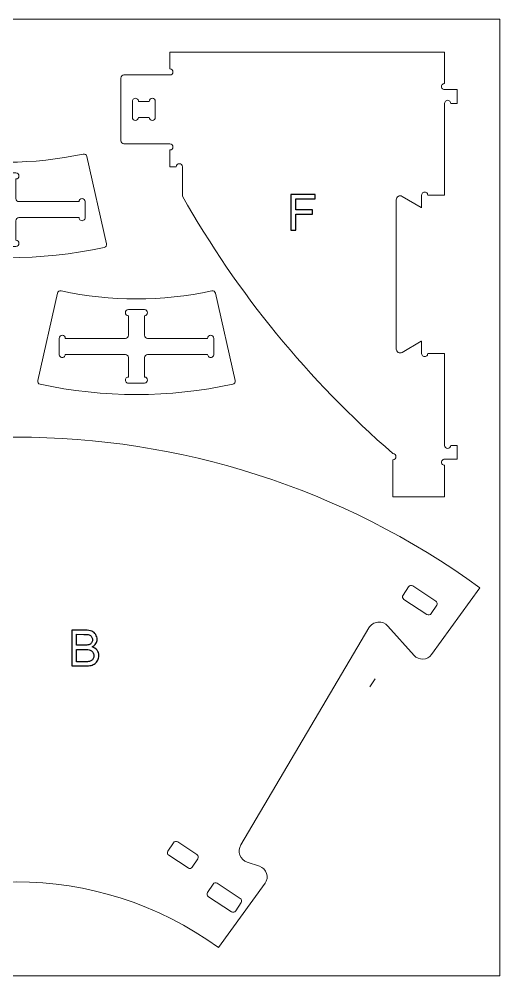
# Model space of a CAD drawing. Header units: centimetres. Extents: x -915 to -665, y -1389 to -1264.
# Drawn here: x -727.3 to -664.5, y -1389.5 to -1264.5 of the extents above; entities that cross this region are included whole.
import ezdxf

# ---------------------------------------------------------------- set-up
doc = ezdxf.new("R2010")
doc.units = ezdxf.units.CM
doc.header["$MEASUREMENT"] = 0
for name, color, linetype in [('decoupe', 7, 'Continuous'), ('lettres', 7, 'Continuous'), ('planche', 7, 'Continuous'), ('trous', 7, 'Continuous')]:
    doc.layers.add(name, color=color, linetype=linetype)

msp = doc.modelspace()

# ---------------------------------------------------------------- linework, layer by layer
at = {"layer": 'decoupe', "color": 5, "lineweight": 9}
for points, knots in [([(-671.7326, -1308.16795), (-671.7326, -1308.16795), (-671.7326, -1320.1632), (-671.7326, -1320.1632), (-671.7326, -1320.38408), (-671.55343, -1320.56313), (-671.33255, -1320.56313), (-671.11168, -1320.56313), (-670.93251, -1320.38408), (-670.93251, -1320.1632), (-670.93251, -1320.1632), (-670.08258, -1320.1632), (-670.08258, -1320.1632), (-670.08258, -1320.1632), (-670.08258, -1321.96322), (-670.08258, -1321.96322), (-670.08258, -1321.96322), (-671.7326, -1321.96322), (-671.7326, -1321.96322), (-671.87551, -1321.96322), (-672.0075, -1322.03944), (-672.07896, -1322.16319), (-672.15042, -1322.28693), (-672.15042, -1322.43937), (-672.07896, -1322.56323), (-672.0075, -1322.68697), (-671.87551, -1322.76319), (-671.7326, -1322.76319), (-671.7326, -1322.76319), (-671.7326, -1326.86796), (-671.7326, -1326.86796), (-671.7326, -1326.86796), (-678.48255, -1326.86796), (-678.48255, -1326.86796), (-678.48255, -1326.86796), (-678.48255, -1322.02794), (-678.48255, -1322.02794), (-678.26168, -1322.02794), (-678.08251, -1321.84889), (-678.08251, -1321.62801), (-678.08251, -1321.40702), (-678.26168, -1321.22797), (-678.48255, -1321.22797), (-689.50332, -1311.67214), (-698.80458, -1300.29792), (-705.98246, -1287.59961), (-705.98246, -1287.59961), (-705.98246, -1283.75998), (-705.98246, -1283.75998), (-705.98246, -1283.53911), (-706.16163, -1283.36006), (-706.38251, -1283.36006), (-706.60338, -1283.36006), (-706.78243, -1283.53911), (-706.78243, -1283.75998), (-706.78243, -1283.75998), (-707.48248, -1283.75998), (-707.48248, -1283.75998), (-707.48248, -1283.75998), (-707.61842, -1283.75998), (-707.61842, -1283.75998), (-707.61842, -1283.75998), (-707.61842, -1281.56794), (-707.61842, -1281.56794), (-707.39743, -1281.56794), (-707.21838, -1281.38877), (-707.21838, -1281.1679), (-707.21838, -1280.94702), (-707.39743, -1280.76785), (-707.61842, -1280.76785), (-707.61842, -1280.76785), (-713.61837, -1280.76785), (-713.61837, -1280.76785), (-713.72445, -1280.76785), (-713.82624, -1280.72579), (-713.90118, -1280.65073), (-713.97624, -1280.57567), (-714.01841, -1280.47401), (-714.01841, -1280.36793), (-714.01841, -1280.36793), (-714.01841, -1272.16792), (-714.01841, -1272.16792), (-714.01841, -1272.06183), (-713.97624, -1271.96005), (-713.90118, -1271.88511), (-713.82624, -1271.81005), (-713.72445, -1271.76787), (-713.61837, -1271.76787), (-713.61837, -1271.76787), (-707.61842, -1271.76787), (-707.61842, -1271.76787), (-707.39743, -1271.76787), (-707.21838, -1271.58882), (-707.21838, -1271.36795), (-707.21838, -1271.14695), (-707.39743, -1270.9679), (-707.61842, -1270.9679), (-707.61842, -1270.9679), (-707.61842, -1268.76807), (-707.61842, -1268.76807), (-707.61842, -1268.76807), (-671.7326, -1268.76807), (-671.7326, -1268.76807), (-671.7326, -1268.76807), (-671.7326, -1272.87284), (-671.7326, -1272.87284), (-671.87551, -1272.87284), (-672.0075, -1272.94906), (-672.07896, -1273.07281), (-672.15042, -1273.19666), (-672.15042, -1273.34911), (-672.07896, -1273.47285), (-672.0075, -1273.59659), (-671.87551, -1273.67281), (-671.7326, -1273.67281), (-671.7326, -1273.67281), (-670.08258, -1273.67281), (-670.08258, -1273.67281), (-670.08258, -1273.67281), (-670.08258, -1275.47283), (-670.08258, -1275.47283), (-670.08258, -1275.47283), (-670.93251, -1275.47283), (-670.93251, -1275.47283), (-670.93251, -1275.32992), (-671.00885, -1275.19792), (-671.13259, -1275.12647), (-671.25633, -1275.05501), (-671.40877, -1275.05501), (-671.53252, -1275.12647), (-671.65626, -1275.19792), (-671.7326, -1275.32992), (-671.7326, -1275.47283), (-671.7326, -1275.47283), (-671.7326, -1287.46808), (-671.7326, -1287.46808), (-671.7326, -1287.46808), (-673.93254, -1287.46808), (-673.93254, -1287.46808), (-673.93254, -1287.32517), (-674.00876, -1287.19306), (-674.13251, -1287.1216), (-674.25637, -1287.05014), (-674.40881, -1287.05014), (-674.53255, -1287.1216), (-674.65629, -1287.19306), (-674.73251, -1287.32517), (-674.73251, -1287.46808), (-674.73251, -1287.46808), (-674.73251, -1289.10694), (-674.73251, -1289.10694), (-674.73251, -1289.10694), (-674.75668, -1289.09393), (-674.75668, -1289.09393), (-674.75668, -1289.09393), (-674.78062, -1289.08045), (-674.78062, -1289.08045), (-674.78062, -1289.08045), (-677.2966, -1287.62784), (-677.2966, -1287.62784), (-677.45137, -1287.53849), (-677.64192, -1287.53849), (-677.79668, -1287.62784), (-677.95133, -1287.71719), (-678.04661, -1287.88218), (-678.04661, -1288.06088), (-678.04661, -1288.06088), (-678.04661, -1307.57515), (-678.04661, -1307.57515), (-678.04661, -1307.75385), (-677.95133, -1307.91884), (-677.79668, -1308.00819), (-677.64192, -1308.09754), (-677.45137, -1308.09754), (-677.2966, -1308.00819), (-677.2966, -1308.00819), (-674.78062, -1306.55558), (-674.78062, -1306.55558), (-674.78062, -1306.55558), (-674.75668, -1306.5421), (-674.75668, -1306.5421), (-674.75668, -1306.5421), (-674.73251, -1306.52909), (-674.73251, -1306.52909), (-674.73251, -1306.52909), (-674.73251, -1308.16795), (-674.73251, -1308.16795), (-674.73251, -1308.31087), (-674.65629, -1308.44298), (-674.53255, -1308.51443), (-674.40881, -1308.58589), (-674.25637, -1308.58589), (-674.13251, -1308.51443), (-674.00876, -1308.44298), (-673.93254, -1308.31087), (-673.93254, -1308.16795), (-673.93254, -1308.16795), (-671.7326, -1308.16795), (-671.7326, -1308.16795)], [0, 0, 0, 0, 0.015151515, 0.015151515, 0.015151515, 0.03030303, 0.03030303, 0.03030303, 0.045454545, 0.045454545, 0.045454545, 0.060606061, 0.060606061, 0.060606061, 0.075757576, 0.075757576, 0.075757576, 0.090909091, 0.090909091, 0.090909091, 0.106060606, 0.106060606, 0.106060606, 0.121212121, 0.121212121, 0.121212121, 0.136363636, 0.136363636, 0.136363636, 0.151515152, 0.151515152, 0.151515152, 0.166666667, 0.166666667, 0.166666667, 0.181818182, 0.181818182, 0.181818182, 0.196969697, 0.196969697, 0.196969697, 0.212121212, 0.212121212, 0.212121212, 0.227272727, 0.227272727, 0.227272727, 0.242424242, 0.242424242, 0.242424242, 0.257575758, 0.257575758, 0.257575758, 0.272727273, 0.272727273, 0.272727273, 0.287878788, 0.287878788, 0.287878788, 0.303030303, 0.303030303, 0.303030303, 0.318181818, 0.318181818, 0.318181818, 0.333333333, 0.333333333, 0.333333333, 0.348484848, 0.348484848, 0.348484848, 0.363636364, 0.363636364, 0.363636364, 0.378787879, 0.378787879, 0.378787879, 0.393939394, 0.393939394, 0.393939394, 0.409090909, 0.409090909, 0.409090909, 0.424242424, 0.424242424, 0.424242424, 0.439393939, 0.439393939, 0.439393939, 0.454545455, 0.454545455, 0.454545455, 0.46969697, 0.46969697, 0.46969697, 0.484848485, 0.484848485, 0.484848485, 0.5, 0.5, 0.5, 0.515151515, 0.515151515, 0.515151515, 0.53030303, 0.53030303, 0.53030303, 0.545454545, 0.545454545, 0.545454545, 0.560606061, 0.560606061, 0.560606061, 0.575757576, 0.575757576, 0.575757576, 0.590909091, 0.590909091, 0.590909091, 0.606060606, 0.606060606, 0.606060606, 0.621212121, 0.621212121, 0.621212121, 0.636363636, 0.636363636, 0.636363636, 0.651515152, 0.651515152, 0.651515152, 0.666666667, 0.666666667, 0.666666667, 0.681818182, 0.681818182, 0.681818182, 0.696969697, 0.696969697, 0.696969697, 0.712121212, 0.712121212, 0.712121212, 0.727272727, 0.727272727, 0.727272727, 0.742424242, 0.742424242, 0.742424242, 0.757575758, 0.757575758, 0.757575758, 0.772727273, 0.772727273, 0.772727273, 0.787878788, 0.787878788, 0.787878788, 0.803030303, 0.803030303, 0.803030303, 0.818181818, 0.818181818, 0.818181818, 0.833333333, 0.833333333, 0.833333333, 0.848484848, 0.848484848, 0.848484848, 0.863636364, 0.863636364, 0.863636364, 0.878787879, 0.878787879, 0.878787879, 0.893939394, 0.893939394, 0.893939394, 0.909090909, 0.909090909, 0.909090909, 0.924242424, 0.924242424, 0.924242424, 0.939393939, 0.939393939, 0.939393939, 0.954545455, 0.954545455, 0.954545455, 0.96969697, 0.96969697, 0.96969697, 0.984848485, 0.984848485, 0.984848485, 1, 1, 1, 1]), ([(-716.18813, -1294.29579), (-716.08391, -1294.27314), (-715.99317, -1294.20981), (-715.93577, -1294.11988), (-715.87849, -1294.02995), (-715.85955, -1293.92096), (-715.88302, -1293.81686), (-715.88302, -1293.81686), (-718.45826, -1282.40349), (-718.45826, -1282.40349), (-718.50659, -1282.18935), (-718.71864, -1282.0541), (-718.93324, -1282.1007), (-725.42305, -1283.50695), (-732.13885, -1283.50695), (-738.62865, -1282.1007), (-738.84326, -1282.0541), (-739.0553, -1282.18935), (-739.10364, -1282.40349), (-739.10364, -1282.40349), (-741.679, -1293.81686), (-741.679, -1293.81686), (-741.70247, -1293.92096), (-741.68341, -1294.02995), (-741.62613, -1294.11988), (-741.56885, -1294.20981), (-741.47799, -1294.27314), (-741.37376, -1294.29579), (-733.07569, -1296.10139), (-724.48621, -1296.10139), (-716.18813, -1294.29579)], [0, 0, 0, 0, 0.1, 0.1, 0.1, 0.2, 0.2, 0.2, 0.3, 0.3, 0.3, 0.4, 0.4, 0.4, 0.5, 0.5, 0.5, 0.6, 0.6, 0.6, 0.7, 0.7, 0.7, 0.8, 0.8, 0.8, 0.9, 0.9, 0.9, 1, 1, 1, 1]), ([(-699.39085, -1312.17018), (-699.28663, -1312.14753), (-699.19589, -1312.0842), (-699.13849, -1311.99427), (-699.08121, -1311.90434), (-699.06227, -1311.79535), (-699.08574, -1311.69125), (-699.08574, -1311.69125), (-701.66098, -1300.27788), (-701.66098, -1300.27788), (-701.70931, -1300.06374), (-701.92136, -1299.92849), (-702.13596, -1299.97509), (-708.62577, -1301.38134), (-715.34157, -1301.38134), (-721.83137, -1299.97509), (-722.04598, -1299.92849), (-722.25802, -1300.06374), (-722.30636, -1300.27788), (-722.30636, -1300.27788), (-724.88172, -1311.69125), (-724.88172, -1311.69125), (-724.90519, -1311.79535), (-724.88613, -1311.90434), (-724.82885, -1311.99427), (-724.77157, -1312.0842), (-724.68071, -1312.14753), (-724.57648, -1312.17018), (-716.27841, -1313.97578), (-707.68893, -1313.97578), (-699.39085, -1312.17018)], [0, 0, 0, 0, 0.1, 0.1, 0.1, 0.2, 0.2, 0.2, 0.3, 0.3, 0.3, 0.4, 0.4, 0.4, 0.5, 0.5, 0.5, 0.6, 0.6, 0.6, 0.7, 0.7, 0.7, 0.8, 0.8, 0.8, 0.9, 0.9, 0.9, 1, 1, 1, 1]), ([(-701.28073, -1385.75807), (-701.28073, -1385.75807), (-695.19028, -1377.38003), (-695.19028, -1377.38003), (-694.91818, -1377.00573), (-694.84114, -1376.52391), (-694.98289, -1376.08328), (-695.12464, -1375.64277), (-695.46813, -1375.29631), (-695.90752, -1375.15084), (-695.90752, -1375.15084), (-697.50883, -1374.62083), (-697.50883, -1374.62083), (-697.9538, -1374.4735), (-698.30833, -1374.13285), (-698.47297, -1373.69396), (-698.63761, -1373.25507), (-698.59496, -1372.76534), (-698.35666, -1372.36164), (-698.35666, -1372.36164), (-681.62573, -1344.00874), (-681.62573, -1344.00874), (-681.37407, -1343.58239), (-680.93398, -1343.30179), (-680.44121, -1343.2537), (-679.94855, -1343.20573), (-679.46246, -1343.39594), (-679.13327, -1343.76563), (-679.13327, -1343.76563), (-675.71747, -1347.60138), (-675.71747, -1347.60138), (-675.42569, -1347.92912), (-675.00117, -1348.107), (-674.5629, -1348.08527), (-674.12462, -1348.06354), (-673.71976, -1347.84463), (-673.46172, -1347.48962), (-673.46172, -1347.48962), (-667.1158, -1338.75993), (-667.1158, -1338.75993), (-703.22841, -1312.53132), (-752.11673, -1312.51572), (-788.24622, -1338.72121), (-788.24622, -1338.72121), (-781.89964, -1347.46131), (-781.89964, -1347.46131), (-781.62402, -1347.84086), (-781.53515, -1348.32482), (-781.65785, -1348.77746), (-781.78055, -1349.23022), (-782.10168, -1349.603), (-782.53117, -1349.79146), (-782.53117, -1349.79146), (-787.23474, -1351.8547), (-787.23474, -1351.8547), (-787.65889, -1352.04072), (-787.96852, -1352.41826), (-788.06821, -1352.87044), (-788.1679, -1353.32275), (-788.04556, -1353.79544), (-787.73891, -1354.14258), (-787.73891, -1354.14258), (-765.9439, -1378.81618), (-765.9439, -1378.81618), (-765.65363, -1379.14485), (-765.23016, -1379.32447), (-764.79212, -1379.30483), (-764.35408, -1379.28508), (-763.94852, -1379.06826), (-763.68886, -1378.71499), (-763.68886, -1378.71499), (-762.68984, -1377.35583), (-762.68984, -1377.35583), (-762.39682, -1376.95714), (-761.93119, -1376.72232), (-761.43645, -1376.72373), (-760.94171, -1376.72514), (-760.47736, -1376.96264), (-760.18664, -1377.36299), (-760.18664, -1377.36299), (-754.1007, -1385.74423), (-754.1007, -1385.74423), (-738.34278, -1374.32848), (-717.03255, -1374.33407), (-701.28073, -1385.75807)], [0, 0, 0, 0, 0.035714286, 0.035714286, 0.035714286, 0.071428571, 0.071428571, 0.071428571, 0.107142857, 0.107142857, 0.107142857, 0.142857143, 0.142857143, 0.142857143, 0.178571429, 0.178571429, 0.178571429, 0.214285714, 0.214285714, 0.214285714, 0.25, 0.25, 0.25, 0.285714286, 0.285714286, 0.285714286, 0.321428571, 0.321428571, 0.321428571, 0.357142857, 0.357142857, 0.357142857, 0.392857143, 0.392857143, 0.392857143, 0.428571429, 0.428571429, 0.428571429, 0.464285714, 0.464285714, 0.464285714, 0.5, 0.5, 0.5, 0.535714286, 0.535714286, 0.535714286, 0.571428571, 0.571428571, 0.571428571, 0.607142857, 0.607142857, 0.607142857, 0.642857143, 0.642857143, 0.642857143, 0.678571429, 0.678571429, 0.678571429, 0.714285714, 0.714285714, 0.714285714, 0.75, 0.75, 0.75, 0.785714286, 0.785714286, 0.785714286, 0.821428571, 0.821428571, 0.821428571, 0.857142857, 0.857142857, 0.857142857, 0.892857143, 0.892857143, 0.892857143, 0.928571429, 0.928571429, 0.928571429, 0.964285714, 0.964285714, 0.964285714, 1, 1, 1, 1])]:
    msp.add_open_spline(points, degree=3, knots=knots, dxfattribs=at)
at = {"layer": 'lettres', "color": 230}
for points, knots in [([(-691.79994, -1292.06189), (-691.79994, -1292.06189), (-691.79994, -1287.37838), (-691.79994, -1287.37838), (-691.79994, -1287.37838), (-688.64054, -1287.37838), (-688.64054, -1287.37838), (-688.64054, -1287.37838), (-688.64054, -1287.92785), (-688.64054, -1287.92785), (-688.64054, -1287.92785), (-691.17853, -1287.92785), (-691.17853, -1287.92785), (-691.17853, -1287.92785), (-691.17853, -1289.38654), (-691.17853, -1289.38654), (-691.17853, -1289.38654), (-688.98068, -1289.38654), (-688.98068, -1289.38654), (-688.98068, -1289.38654), (-688.98068, -1289.936), (-688.98068, -1289.936), (-688.98068, -1289.936), (-691.17853, -1289.936), (-691.17853, -1289.936), (-691.17853, -1289.936), (-691.17853, -1292.06189), (-691.17853, -1292.06189), (-691.17853, -1292.06189), (-691.79994, -1292.06189), (-691.79994, -1292.06189)], [0, 0, 0, 0, 0.1, 0.1, 0.1, 0.2, 0.2, 0.2, 0.3, 0.3, 0.3, 0.4, 0.4, 0.4, 0.5, 0.5, 0.5, 0.6, 0.6, 0.6, 0.7, 0.7, 0.7, 0.8, 0.8, 0.8, 0.9, 0.9, 0.9, 1, 1, 1, 1]), ([(-720.44094, -1348.97581), (-720.44094, -1348.97581), (-720.43208, -1344.2934), (-720.43208, -1344.2934), (-720.43208, -1344.2934), (-718.67576, -1344.29713), (-718.67576, -1344.29713), (-718.31818, -1344.29722), (-718.03038, -1344.34526), (-717.81455, -1344.44017), (-717.59871, -1344.53617), (-717.42976, -1344.6823), (-717.30771, -1344.87965), (-717.18567, -1345.07593), (-717.12467, -1345.28308), (-717.12582, -1345.49785), (-717.12587, -1345.69735), (-717.18043, -1345.88595), (-717.28949, -1346.06253), (-717.39856, -1346.23911), (-717.56322, -1346.38189), (-717.78238, -1346.48976), (-717.49895, -1346.57378), (-717.28203, -1346.71556), (-717.13055, -1346.9162), (-716.97797, -1347.11575), (-716.90281, -1347.35234), (-716.90288, -1347.62489), (-716.90403, -1347.84402), (-716.94987, -1348.04788), (-717.04367, -1348.23645), (-717.13639, -1348.42504), (-717.2509, -1348.57), (-717.38721, -1348.67244), (-717.5235, -1348.7738), (-717.69468, -1348.85116), (-717.90075, -1348.90235), (-718.10572, -1348.95462), (-718.35757, -1348.97963), (-718.65628, -1348.97955), (-718.65628, -1348.97955), (-720.44094, -1348.97581), (-720.44094, -1348.97581)], [0, 0, 0, 0, 0.071428571, 0.071428571, 0.071428571, 0.142857143, 0.142857143, 0.142857143, 0.214285714, 0.214285714, 0.214285714, 0.285714286, 0.285714286, 0.285714286, 0.357142857, 0.357142857, 0.357142857, 0.428571429, 0.428571429, 0.428571429, 0.5, 0.5, 0.5, 0.571428571, 0.571428571, 0.571428571, 0.642857143, 0.642857143, 0.642857143, 0.714285714, 0.714285714, 0.714285714, 0.785714286, 0.785714286, 0.785714286, 0.857142857, 0.857142857, 0.857142857, 0.928571429, 0.928571429, 0.928571429, 1, 1, 1, 1]), ([(-719.81664, -1346.26138), (-719.81664, -1346.26138), (-718.80384, -1346.26382), (-718.80384, -1346.26382), (-718.52911, -1346.26498), (-718.33177, -1346.24651), (-718.21293, -1346.21056), (-718.05484, -1346.16481), (-717.93599, -1346.08635), (-717.85637, -1345.97844), (-717.77676, -1345.87053), (-717.73639, -1345.73426), (-717.73525, -1345.56964), (-717.73521, -1345.41483), (-717.77225, -1345.27746), (-717.84635, -1345.15969), (-717.92046, -1345.04084), (-718.02726, -1344.96015), (-718.16571, -1344.91541), (-718.30416, -1344.87176), (-718.54182, -1344.8499), (-718.8776, -1344.84872), (-718.8776, -1344.84872), (-719.81409, -1344.84739), (-719.81409, -1344.84739), (-719.81409, -1344.84739), (-719.81664, -1346.26138), (-719.81664, -1346.26138)], [0, 0, 0, 0, 0.111111111, 0.111111111, 0.111111111, 0.222222222, 0.222222222, 0.222222222, 0.333333333, 0.333333333, 0.333333333, 0.444444444, 0.444444444, 0.444444444, 0.555555556, 0.555555556, 0.555555556, 0.666666667, 0.666666667, 0.666666667, 0.777777778, 0.777777778, 0.777777778, 0.888888889, 0.888888889, 0.888888889, 1, 1, 1, 1]), ([(-719.82047, -1348.42434), (-719.82047, -1348.42434), (-718.65504, -1348.42682), (-718.65504, -1348.42682), (-718.45444, -1348.42687), (-718.31381, -1348.42037), (-718.23313, -1348.40512), (-718.09031, -1348.38009), (-717.97146, -1348.3376), (-717.87551, -1348.27767), (-717.77956, -1348.21882), (-717.69995, -1348.13162), (-717.63887, -1348.01826), (-717.5767, -1347.90489), (-717.54505, -1347.77299), (-717.54501, -1347.62363), (-717.54497, -1347.4492), (-717.58962, -1347.29765), (-717.67789, -1347.16899), (-717.76726, -1347.03922), (-717.89152, -1346.94871), (-718.04958, -1346.89634), (-718.20874, -1346.84397), (-718.43658, -1346.81774), (-718.7353, -1346.81657), (-718.7353, -1346.81657), (-719.81787, -1346.81411), (-719.81787, -1346.81411), (-719.81787, -1346.81411), (-719.82047, -1348.42434), (-719.82047, -1348.42434)], [0, 0, 0, 0, 0.1, 0.1, 0.1, 0.2, 0.2, 0.2, 0.3, 0.3, 0.3, 0.4, 0.4, 0.4, 0.5, 0.5, 0.5, 0.6, 0.6, 0.6, 0.7, 0.7, 0.7, 0.8, 0.8, 0.8, 0.9, 0.9, 0.9, 1, 1, 1, 1])]:
    msp.add_open_spline(points, degree=3, knots=knots, dxfattribs=at)
at = {"layer": 'planche', "lineweight": 20}
msp.add_lwpolyline([(-914.51521, -1389.47084), (-664.51521, -1389.47084), (-664.51521, -1264.47084), (-914.51521, -1264.47084), (-914.51521, -1389.47084)], close=True, dxfattribs=at)
at = {"layer": 'trous', "color": 3, "lineweight": 9}
for points, knots in [([(-712.5184, -1276.11792), (-712.5184, -1276.11792), (-712.5184, -1275.21326), (-712.5184, -1275.21326), (-712.5184, -1275.07046), (-712.44218, -1274.93824), (-712.31843, -1274.86678), (-712.19458, -1274.79533), (-712.04213, -1274.79533), (-711.91839, -1274.86678), (-711.79465, -1274.93836), (-711.71843, -1275.07046), (-711.71843, -1275.21326), (-711.71843, -1275.21326), (-710.31834, -1275.21326), (-710.31834, -1275.21326), (-710.31834, -1274.99238), (-710.13929, -1274.81334), (-709.91841, -1274.81334), (-709.69741, -1274.81334), (-709.51837, -1274.99238), (-709.51837, -1275.21326), (-709.51837, -1275.21326), (-709.51837, -1276.11792), (-709.51837, -1276.11792), (-709.51837, -1276.11792), (-709.51837, -1277.31735), (-709.51837, -1277.31735), (-709.51837, -1277.53823), (-709.69741, -1277.71739), (-709.91841, -1277.71739), (-710.13929, -1277.71739), (-710.31834, -1277.53823), (-710.31834, -1277.31735), (-710.31834, -1277.31735), (-711.71843, -1277.31735), (-711.71843, -1277.31735), (-711.71843, -1277.53823), (-711.89748, -1277.71739), (-712.11835, -1277.71739), (-712.33935, -1277.71739), (-712.5184, -1277.53823), (-712.5184, -1277.31735), (-712.5184, -1277.31735), (-712.5184, -1276.11792), (-712.5184, -1276.11792)], [0, 0, 0, 0, 0.066666667, 0.066666667, 0.066666667, 0.133333333, 0.133333333, 0.133333333, 0.2, 0.2, 0.2, 0.266666667, 0.266666667, 0.266666667, 0.333333333, 0.333333333, 0.333333333, 0.4, 0.4, 0.4, 0.466666667, 0.466666667, 0.466666667, 0.533333333, 0.533333333, 0.533333333, 0.6, 0.6, 0.6, 0.666666667, 0.666666667, 0.666666667, 0.733333333, 0.733333333, 0.733333333, 0.8, 0.8, 0.8, 0.866666667, 0.866666667, 0.866666667, 0.933333333, 0.933333333, 0.933333333, 1, 1, 1, 1]), ([(-738.8809, -1288.30746), (-738.8809, -1288.30746), (-738.8809, -1290.40749), (-738.8809, -1290.40749), (-738.8809, -1290.5504), (-738.80468, -1290.68251), (-738.68094, -1290.75397), (-738.5572, -1290.82531), (-738.40475, -1290.82542), (-738.2809, -1290.75397), (-738.15715, -1290.68251), (-738.08093, -1290.55052), (-738.08093, -1290.40749), (-738.08093, -1290.40749), (-730.231, -1290.40749), (-730.231, -1290.40749), (-730.01013, -1290.40749), (-729.83096, -1290.58665), (-729.83096, -1290.80765), (-729.83096, -1290.80765), (-729.83096, -1293.35523), (-729.83096, -1293.35523), (-729.97387, -1293.35523), (-730.10598, -1293.43145), (-730.17744, -1293.5552), (-730.2489, -1293.67906), (-730.2489, -1293.8315), (-730.17744, -1293.95524), (-730.10598, -1294.07898), (-729.97387, -1294.1552), (-729.83096, -1294.1552), (-729.83096, -1294.1552), (-727.73094, -1294.1552), (-727.73094, -1294.1552), (-727.51006, -1294.1552), (-727.33089, -1293.97615), (-727.33089, -1293.75528), (-727.33089, -1293.53428), (-727.51006, -1293.35523), (-727.73094, -1293.35523), (-727.73094, -1293.35523), (-727.73094, -1290.80765), (-727.73094, -1290.80765), (-727.73094, -1290.70145), (-727.68888, -1290.59966), (-727.61382, -1290.52461), (-727.53887, -1290.44966), (-727.43698, -1290.40749), (-727.33089, -1290.40749), (-727.33089, -1290.40749), (-719.48096, -1290.40749), (-719.48096, -1290.40749), (-719.48096, -1290.55052), (-719.40474, -1290.68251), (-719.281, -1290.75397), (-719.15726, -1290.82531), (-719.0047, -1290.82531), (-718.88096, -1290.75397), (-718.75722, -1290.68251), (-718.68099, -1290.55052), (-718.68099, -1290.40749), (-718.68099, -1290.40749), (-718.68099, -1288.30758), (-718.68099, -1288.30758), (-718.68099, -1288.08659), (-718.86004, -1287.90754), (-719.08092, -1287.90754), (-719.30192, -1287.90754), (-719.48096, -1288.08659), (-719.48096, -1288.30746), (-719.48096, -1288.30746), (-719.48096, -1288.30758), (-719.48096, -1288.30758), (-719.48096, -1288.30758), (-727.33089, -1288.30758), (-727.33089, -1288.30758), (-727.43698, -1288.30758), (-727.53876, -1288.2654), (-727.61382, -1288.19034), (-727.68876, -1288.1154), (-727.73094, -1288.01362), (-727.73094, -1287.90754), (-727.73094, -1287.90754), (-727.73094, -1285.3553), (-727.73094, -1285.3553), (-727.51006, -1285.3553), (-727.33089, -1285.17614), (-727.33089, -1284.95526), (-727.33089, -1284.73438), (-727.51006, -1284.55522), (-727.73094, -1284.55522), (-727.73094, -1284.55522), (-729.83096, -1284.55522), (-729.83096, -1284.55522), (-730.05195, -1284.55522), (-730.231, -1284.73438), (-730.231, -1284.95526), (-730.231, -1285.17614), (-730.05195, -1285.3553), (-729.83096, -1285.3553), (-729.83096, -1285.3553), (-729.83096, -1287.90754), (-729.83096, -1287.90754), (-729.83096, -1288.01362), (-729.87314, -1288.11528), (-729.9482, -1288.19034), (-730.02314, -1288.26529), (-730.12492, -1288.30758), (-730.231, -1288.30758), (-730.231, -1288.30758), (-738.08093, -1288.30758), (-738.08093, -1288.30758), (-738.08093, -1288.08659), (-738.25998, -1287.90754), (-738.48098, -1287.90754), (-738.70185, -1287.90754), (-738.8809, -1288.08659), (-738.8809, -1288.30746)], [0, 0, 0, 0, 0.025641026, 0.025641026, 0.025641026, 0.051282051, 0.051282051, 0.051282051, 0.076923077, 0.076923077, 0.076923077, 0.102564103, 0.102564103, 0.102564103, 0.128205128, 0.128205128, 0.128205128, 0.153846154, 0.153846154, 0.153846154, 0.179487179, 0.179487179, 0.179487179, 0.205128205, 0.205128205, 0.205128205, 0.230769231, 0.230769231, 0.230769231, 0.256410256, 0.256410256, 0.256410256, 0.282051282, 0.282051282, 0.282051282, 0.307692308, 0.307692308, 0.307692308, 0.333333333, 0.333333333, 0.333333333, 0.358974359, 0.358974359, 0.358974359, 0.384615385, 0.384615385, 0.384615385, 0.41025641, 0.41025641, 0.41025641, 0.435897436, 0.435897436, 0.435897436, 0.461538462, 0.461538462, 0.461538462, 0.487179487, 0.487179487, 0.487179487, 0.512820513, 0.512820513, 0.512820513, 0.538461538, 0.538461538, 0.538461538, 0.564102564, 0.564102564, 0.564102564, 0.58974359, 0.58974359, 0.58974359, 0.615384615, 0.615384615, 0.615384615, 0.641025641, 0.641025641, 0.641025641, 0.666666667, 0.666666667, 0.666666667, 0.692307692, 0.692307692, 0.692307692, 0.717948718, 0.717948718, 0.717948718, 0.743589744, 0.743589744, 0.743589744, 0.769230769, 0.769230769, 0.769230769, 0.794871795, 0.794871795, 0.794871795, 0.820512821, 0.820512821, 0.820512821, 0.846153846, 0.846153846, 0.846153846, 0.871794872, 0.871794872, 0.871794872, 0.897435897, 0.897435897, 0.897435897, 0.923076923, 0.923076923, 0.923076923, 0.948717949, 0.948717949, 0.948717949, 0.974358974, 0.974358974, 0.974358974, 1, 1, 1, 1]), ([(-722.08362, -1306.18185), (-722.08362, -1306.18185), (-722.08362, -1308.28188), (-722.08362, -1308.28188), (-722.08362, -1308.42479), (-722.0074, -1308.5569), (-721.88366, -1308.62836), (-721.75992, -1308.6997), (-721.60747, -1308.69981), (-721.48362, -1308.62836), (-721.35987, -1308.5569), (-721.28365, -1308.42491), (-721.28365, -1308.28188), (-721.28365, -1308.28188), (-713.43372, -1308.28188), (-713.43372, -1308.28188), (-713.21285, -1308.28188), (-713.03368, -1308.46104), (-713.03368, -1308.68204), (-713.03368, -1308.68204), (-713.03368, -1311.22962), (-713.03368, -1311.22962), (-713.17659, -1311.22962), (-713.3087, -1311.30584), (-713.38016, -1311.42959), (-713.45162, -1311.55345), (-713.45162, -1311.70589), (-713.38016, -1311.82963), (-713.3087, -1311.95337), (-713.17659, -1312.02959), (-713.03368, -1312.02959), (-713.03368, -1312.02959), (-710.93366, -1312.02959), (-710.93366, -1312.02959), (-710.71278, -1312.02959), (-710.53361, -1311.85054), (-710.53361, -1311.62967), (-710.53361, -1311.40867), (-710.71278, -1311.22962), (-710.93366, -1311.22962), (-710.93366, -1311.22962), (-710.93366, -1308.68204), (-710.93366, -1308.68204), (-710.93366, -1308.57584), (-710.8916, -1308.47405), (-710.81654, -1308.399), (-710.74159, -1308.32405), (-710.6397, -1308.28188), (-710.53361, -1308.28188), (-710.53361, -1308.28188), (-702.68368, -1308.28188), (-702.68368, -1308.28188), (-702.68368, -1308.42491), (-702.60746, -1308.5569), (-702.48372, -1308.62836), (-702.35998, -1308.6997), (-702.20742, -1308.6997), (-702.08368, -1308.62836), (-701.95994, -1308.5569), (-701.88371, -1308.42491), (-701.88371, -1308.28188), (-701.88371, -1308.28188), (-701.88371, -1306.18197), (-701.88371, -1306.18197), (-701.88371, -1305.96098), (-702.06276, -1305.78193), (-702.28364, -1305.78193), (-702.50464, -1305.78193), (-702.68368, -1305.96098), (-702.68368, -1306.18185), (-702.68368, -1306.18185), (-702.68368, -1306.18197), (-702.68368, -1306.18197), (-702.68368, -1306.18197), (-710.53361, -1306.18197), (-710.53361, -1306.18197), (-710.6397, -1306.18197), (-710.74148, -1306.13979), (-710.81654, -1306.06473), (-710.89148, -1305.98979), (-710.93366, -1305.88801), (-710.93366, -1305.78193), (-710.93366, -1305.78193), (-710.93366, -1303.22969), (-710.93366, -1303.22969), (-710.71278, -1303.22969), (-710.53361, -1303.05053), (-710.53361, -1302.82965), (-710.53361, -1302.60877), (-710.71278, -1302.42961), (-710.93366, -1302.42961), (-710.93366, -1302.42961), (-713.03368, -1302.42961), (-713.03368, -1302.42961), (-713.25467, -1302.42961), (-713.43372, -1302.60877), (-713.43372, -1302.82965), (-713.43372, -1303.05053), (-713.25467, -1303.22969), (-713.03368, -1303.22969), (-713.03368, -1303.22969), (-713.03368, -1305.78193), (-713.03368, -1305.78193), (-713.03368, -1305.88801), (-713.07586, -1305.98967), (-713.15092, -1306.06473), (-713.22586, -1306.13968), (-713.32764, -1306.18197), (-713.43372, -1306.18197), (-713.43372, -1306.18197), (-721.28365, -1306.18197), (-721.28365, -1306.18197), (-721.28365, -1305.96098), (-721.4627, -1305.78193), (-721.6837, -1305.78193), (-721.90457, -1305.78193), (-722.08362, -1305.96098), (-722.08362, -1306.18185)], [0, 0, 0, 0, 0.025641026, 0.025641026, 0.025641026, 0.051282051, 0.051282051, 0.051282051, 0.076923077, 0.076923077, 0.076923077, 0.102564103, 0.102564103, 0.102564103, 0.128205128, 0.128205128, 0.128205128, 0.153846154, 0.153846154, 0.153846154, 0.179487179, 0.179487179, 0.179487179, 0.205128205, 0.205128205, 0.205128205, 0.230769231, 0.230769231, 0.230769231, 0.256410256, 0.256410256, 0.256410256, 0.282051282, 0.282051282, 0.282051282, 0.307692308, 0.307692308, 0.307692308, 0.333333333, 0.333333333, 0.333333333, 0.358974359, 0.358974359, 0.358974359, 0.384615385, 0.384615385, 0.384615385, 0.41025641, 0.41025641, 0.41025641, 0.435897436, 0.435897436, 0.435897436, 0.461538462, 0.461538462, 0.461538462, 0.487179487, 0.487179487, 0.487179487, 0.512820513, 0.512820513, 0.512820513, 0.538461538, 0.538461538, 0.538461538, 0.564102564, 0.564102564, 0.564102564, 0.58974359, 0.58974359, 0.58974359, 0.615384615, 0.615384615, 0.615384615, 0.641025641, 0.641025641, 0.641025641, 0.666666667, 0.666666667, 0.666666667, 0.692307692, 0.692307692, 0.692307692, 0.717948718, 0.717948718, 0.717948718, 0.743589744, 0.743589744, 0.743589744, 0.769230769, 0.769230769, 0.769230769, 0.794871795, 0.794871795, 0.794871795, 0.820512821, 0.820512821, 0.820512821, 0.846153846, 0.846153846, 0.846153846, 0.871794872, 0.871794872, 0.871794872, 0.897435897, 0.897435897, 0.897435897, 0.923076923, 0.923076923, 0.923076923, 0.948717949, 0.948717949, 0.948717949, 0.974358974, 0.974358974, 0.974358974, 1, 1, 1, 1])]:
    msp.add_open_spline(points, degree=3, knots=knots, dxfattribs=at)
at = {"layer": 'trous', "color": 3, "lineweight": 20}
for points in [[(-677.04577, -1340.28294), (-677.04577, -1340.28294), (-674.03477, -1342.25941), (-674.03477, -1342.25941), (-673.85126, -1342.37987), (-673.60257, -1342.32829), (-673.48212, -1342.14478), (-673.48212, -1342.14478), (-672.76774, -1341.0565), (-672.76774, -1341.0565), (-672.64729, -1340.87299), (-672.69888, -1340.6243), (-672.88239, -1340.50384), (-672.88239, -1340.50384), (-675.89338, -1338.52737), (-675.89338, -1338.52737), (-676.07689, -1338.40692), (-676.32559, -1338.4585), (-676.44604, -1338.642), (-676.44604, -1338.642), (-677.16041, -1339.73029), (-677.16041, -1339.73029), (-677.28087, -1339.91379), (-677.22928, -1340.16248), (-677.04577, -1340.28294)], [(-707.75314, -1373.72165), (-707.75314, -1373.72165), (-705.2438, -1375.36882), (-705.2438, -1375.36882), (-705.06026, -1375.4893), (-704.81153, -1375.43771), (-704.69105, -1375.25417), (-704.69105, -1375.25417), (-703.97676, -1374.166), (-703.97676, -1374.166), (-703.85628, -1373.98246), (-703.90787, -1373.73374), (-704.09141, -1373.61326), (-704.09141, -1373.61326), (-706.60075, -1371.96608), (-706.60075, -1371.96608), (-706.78429, -1371.84561), (-707.03302, -1371.89719), (-707.1535, -1372.08074), (-707.1535, -1372.08074), (-707.86779, -1373.16891), (-707.86779, -1373.16891), (-707.98827, -1373.35245), (-707.93668, -1373.60117), (-707.75314, -1373.72165)], [(-702.58024, -1379.13357), (-702.58024, -1379.13357), (-699.56925, -1381.11005), (-699.56925, -1381.11005), (-699.38574, -1381.2305), (-699.13705, -1381.17892), (-699.01659, -1380.99542), (-699.01659, -1380.99542), (-698.30222, -1379.90713), (-698.30222, -1379.90713), (-698.18177, -1379.72363), (-698.23335, -1379.47494), (-698.41686, -1379.35448), (-698.41686, -1379.35448), (-701.42786, -1377.37801), (-701.42786, -1377.37801), (-701.61137, -1377.25755), (-701.86006, -1377.30913), (-701.98052, -1377.49263), (-701.98052, -1377.49263), (-702.69489, -1378.58092), (-702.69489, -1378.58092), (-702.81534, -1378.76443), (-702.76375, -1379.01312), (-702.58024, -1379.13357)]]:
    msp.add_open_spline(points, degree=3, knots=[0, 0, 0, 0, 0.125, 0.125, 0.125, 0.25, 0.25, 0.25, 0.375, 0.375, 0.375, 0.5, 0.5, 0.5, 0.625, 0.625, 0.625, 0.75, 0.75, 0.75, 0.875, 0.875, 0.875, 1, 1, 1, 1], dxfattribs=at)
msp.add_open_spline([(-680.80554, -1350.65289), (-680.80554, -1350.65289), (-681.4893, -1351.69522), (-681.4893, -1351.69522)], degree=3, dxfattribs=at)

doc.saveas('drawing.dxf')
